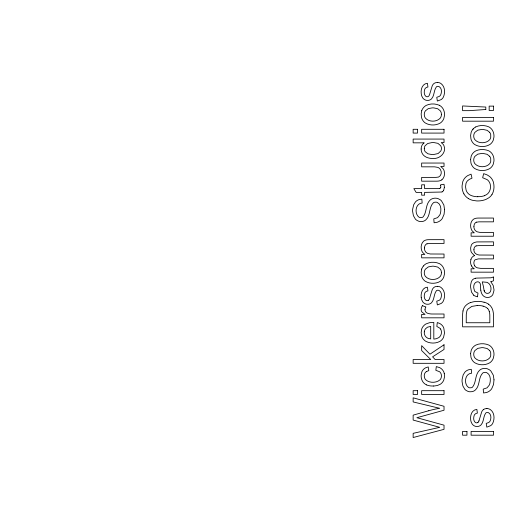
<?xml version="1.0" encoding="UTF-8"?>
<svg xmlns="http://www.w3.org/2000/svg" width="520" height="520" viewBox="0 0 520 520"><rect width="100%" height="100%" fill="white"/><g stroke="black" fill="none" stroke-linecap="round" stroke-linejoin="round"><path stroke-width="0.78" d="M444.314 187.623L443.671 190.327M477.484 296.79L477.99 293.085L474.929 291.506A3.308 3.308 0 0 1 474.559 291.031L473.753 287.898A13.63 13.63 0 0 1 473.74 286.897C473.512 280.735 481.65 279.442 480.37 287.001A74.399 74.399 0 0 1 480.584 288.639L480.792 290.167M462.982 310.94L462.651 313.729A44.7 44.7 0 0 0 462.592 316.192L462.592 326.833L493.474 326.833L493.474 315.686C493.578 311.435 492.388 306.677 488.599 304.226M470.925 259.48L470.613 261.385A10.966 10.966 0 0 0 470.6 262.269A8.002 8.002 0 0 0 471.569 265.986M430.372 295.698L432.218 289.744A5.798 5.798 0 0 1 434.194 287.228A5.733 5.733 0 0 1 437.45 286.383M430.196 296.322L429.676 298.136A14.716 14.716 0 0 1 429.52 298.63L429.494 298.708A3.503 3.503 0 0 1 428.506 300.19M421.726 110.734L421.161 113.874L421.499 117.377A10.043 10.043 0 0 0 423.631 121.485A8.794 8.794 0 0 0 425.334 122.993C429.767 125.652 435.851 125.658 440.297 123.026A8.957 8.957 0 0 0 441.519 122.038L442.228 121.29A9.354 9.354 0 0 0 443.781 118.69L444.483 115.59A13.585 13.585 0 0 0 444.529 114.081A11.096 11.096 0 0 0 443.007 108.726A9.328 9.328 0 0 0 439.329 105.255M421.726 269.042L421.161 272.188L421.499 275.691A10.043 10.043 0 0 0 423.631 279.793A8.794 8.794 0 0 0 425.334 281.3C429.767 283.959 435.851 283.966 440.297 281.333A8.957 8.957 0 0 0 441.519 280.351L442.228 279.597A9.354 9.354 0 0 0 443.781 277.004L444.483 273.904A13.585 13.585 0 0 0 444.529 272.389A11.096 11.096 0 0 0 443.007 267.039A9.328 9.328 0 0 0 439.329 263.569C435.253 261.839 430.307 261.736 426.29 263.673A9.483 9.483 0 0 0 424.171 265.213L423.462 265.974M478.94 420.934L478.966 420.856A14.716 14.716 0 0 0 479.122 420.362L481.663 411.97A5.798 5.798 0 0 1 483.639 409.454M491.966 194.552C494.221 190.84 494.507 186.095 493.337 181.974A11.817 11.817 0 0 0 491.017 177.853A11.642 11.642 0 0 0 489.469 176.378L487.116 174.895L483.678 173.641L482.644 177.73L487.097 179.614A8.079 8.079 0 0 1 488.527 180.947A8.385 8.385 0 0 1 490.224 184.34L490.471 185.919A11.284 11.284 0 0 1 490.497 187.115A10.16 10.16 0 0 1 489.053 192.017A8.184 8.184 0 0 1 486.35 194.733L484.66 195.578M472.907 129.233L473.616 128.472M441.87 179.784C444.412 177.717 445.022 173.94 444.165 170.911A7.722 7.722 0 0 0 443.053 168.656L440.739 166.439L444.028 166.439L444.028 163.046L421.655 163.046L421.655 166.836L433.641 166.836A23.075 23.075 0 0 1 434.668 166.855L437.821 167.381A4.979 4.979 0 0 1 440.388 169.578C442.663 172.725 440.505 177.944 436.293 177.346A35.659 35.659 0 0 1 435.428 177.379L421.655 177.392L421.655 181.181L436.104 181.181A22.314 22.314 0 0 0 438.594 181.044L438.913 180.98A7.41 7.41 0 0 0 441.89 179.81M426.615 371.475L428.799 370.63L428.226 366.938L425.555 367.829A7.787 7.787 0 0 0 421.863 371.832L421.181 374.985A13.312 13.312 0 0 0 421.154 376.233A10.985 10.985 0 0 0 422.494 381.219A8.379 8.379 0 0 0 425.925 384.547L426.582 384.865M475.735 126.932C479.746 125.008 484.712 125.08 488.768 126.841A9.328 9.328 0 0 1 492.44 130.305A11.096 11.096 0 0 1 493.968 135.655A13.585 13.585 0 0 1 493.928 137.163L493.226 140.263A9.354 9.354 0 0 1 491.673 142.857L490.965 143.611A8.957 8.957 0 0 1 489.743 144.593C485.297 147.225 479.213 147.219 474.779 144.566A8.794 8.794 0 0 1 473.083 143.052A10.043 10.043 0 0 1 470.938 138.951L470.606 135.447L471.172 132.301A9.51 9.51 0 0 1 475.683 126.984M476.548 222.228L478.53 221.884A19.091 19.091 0 0 1 479.863 221.839L493.474 221.839L493.474 218.049L478.498 218.062A23.452 23.452 0 0 0 476.658 218.16L476.32 218.212A5.499 5.499 0 0 0 475.832 218.303A7.417 7.417 0 0 0 473.219 219.421C470.399 221.761 470.002 226.109 471.302 229.346A7.514 7.514 0 0 0 472.335 231.062L474.286 232.817L471.101 232.817L471.101 236.23L493.474 236.23L493.474 232.433L479.739 232.375L476.964 231.751L475.423 230.678A6.188 6.188 0 0 1 473.896 227.091A7.202 7.202 0 0 1 473.882 226.304M427.102 243.841L429.084 243.497A19.091 19.091 0 0 1 430.417 243.451L444.028 243.451L444.028 239.661L429.052 239.675A23.452 23.452 0 0 0 427.213 239.772L426.875 239.824A5.499 5.499 0 0 0 426.387 239.915A7.417 7.417 0 0 0 423.774 241.033C420.953 243.38 420.557 247.728 421.856 250.965A7.514 7.514 0 0 0 422.89 252.675L424.834 254.43L421.655 254.43L421.655 257.842L444.028 257.842L444.028 254.046L430.293 253.988L427.518 253.364L425.971 252.291A6.188 6.188 0 0 1 424.45 248.703A7.202 7.202 0 0 1 424.437 247.923M476.236 245.947L477.854 245.674A20.352 20.352 0 0 1 479.382 245.622L493.474 245.622L493.474 241.852L476.749 241.917L474.103 242.554L472.44 243.639A5.545 5.545 0 0 0 471.315 245.2L470.626 247.956L470.841 250.79A7.371 7.371 0 0 0 471.575 252.616L474.513 255.671M439.641 188.468L438.887 188.578A16.198 16.198 0 0 1 437.684 188.617L424.606 188.617L424.606 184.808L421.655 184.808L421.655 188.617L413.842 188.617L416.117 192.387L421.655 192.387L421.655 195.169L424.606 195.169L424.606 192.387L441.649 192.036A2.672 2.672 0 0 0 442.084 191.867M475.547 278.233L476.125 278.148A23.218 23.218 0 0 1 477.88 278.064L490.789 277.803A8.489 8.489 0 0 0 493.474 276.842L493.474 280.8A8.171 8.171 0 0 1 490.711 281.541L493.149 285.37L493.974 289.517A14.001 14.001 0 0 1 493.948 290.693L492.791 294.664A5.883 5.883 0 0 1 492.18 295.464L491.465 296.14A5.746 5.746 0 0 1 489.229 297.252L488.26 297.414A6.357 6.357 0 0 1 484.731 296.81A6.285 6.285 0 0 1 482.385 294.743A9.275 9.275 0 0 1 481.156 292.006A19.617 19.617 0 0 1 480.799 290.167M433.615 386.061L437.333 385.535L440.317 384.228A8.931 8.931 0 0 0 441.532 383.279L442.234 382.551A8.95 8.95 0 0 0 443.781 380.036L444.483 377.013A13.013 13.013 0 0 0 444.522 375.44L444.229 373.308M477.204 305.519L471.796 306.41L467.968 309.108A6.754 6.754 0 0 0 466.863 310.967L466.278 314.561L466.232 322.745L489.827 322.745L489.827 316.154A24.648 24.648 0 0 0 489.723 313.729L489.262 311.356M422.37 305.663L425.893 306.969A5.466 5.466 0 0 0 425.035 309.745M439.322 105.274C435.266 103.506 430.3 103.441 426.29 105.359A9.483 9.483 0 0 0 424.171 106.906L423.462 107.659A9.51 9.51 0 0 0 421.726 110.728M473.642 295.126L471.484 292.045L470.6 287.06A20.131 20.131 0 0 1 470.685 284.7L471.269 282.048A8.905 8.905 0 0 1 471.822 280.833L472.362 280.033A4.231 4.231 0 0 1 472.966 279.409A6.097 6.097 0 0 1 475.553 278.258M489.651 132.314L487.149 130.332L483.229 129.474A18.805 18.805 0 0 0 481.65 129.454L477.757 130.182L474.935 132.327A5.817 5.817 0 0 0 473.863 134.673L473.746 135.668A7.235 7.235 0 0 0 473.766 136.715L473.87 137.377A5.844 5.844 0 0 0 474.929 139.737C478.478 143.741 486.109 143.728 489.658 139.737A5.831 5.831 0 0 0 490.731 137.377L490.724 134.667A5.798 5.798 0 0 0 489.651 132.314M489.651 156.312L487.149 154.323L483.229 153.465A18.805 18.805 0 0 0 481.65 153.446L477.757 154.173L474.935 156.325A5.817 5.817 0 0 0 473.863 158.665L473.746 159.666A7.235 7.235 0 0 0 473.766 160.706L473.87 161.369A5.844 5.844 0 0 0 474.929 163.735C478.478 167.733 486.109 167.726 489.658 163.728A5.831 5.831 0 0 0 490.731 161.376L490.724 158.659A5.798 5.798 0 0 0 489.651 156.312M489.651 350.519L487.149 348.53L483.229 347.672A18.805 18.805 0 0 0 481.65 347.653L477.757 348.381L474.935 350.532A5.817 5.817 0 0 0 473.863 352.872L473.746 353.873A7.235 7.235 0 0 0 473.766 354.913L473.87 355.576A5.844 5.844 0 0 0 474.929 357.942C478.478 361.94 486.109 361.933 489.658 357.935A5.831 5.831 0 0 0 490.731 355.576L490.724 352.865A5.798 5.798 0 0 0 489.651 350.512M484.334 291.115L484.133 290.459M440.7 185.296L440.635 184.808L443.982 184.256A14.04 14.04 0 0 1 444.34 187.623M421.213 297.336C420.622 293.098 422.435 287.469 427.427 287.183L427.934 290.894L427.31 291.025A3.972 3.972 0 0 0 425.353 292.201A3.718 3.718 0 0 0 424.814 293.026C423.976 295.282 423.832 298.493 425.822 300.19A2.197 2.197 0 0 0 428.493 300.177M473.882 249.607L473.98 250.731A5.226 5.226 0 0 0 475.449 253.526L477.185 254.586L479.245 255.028L493.474 255.08L493.474 258.875L478.329 258.889L475.144 259.798A2.788 2.788 0 0 0 474.376 260.663L473.902 262.327A6.377 6.377 0 0 0 473.882 262.834A5.596 5.596 0 0 0 474.721 265.798M484.679 195.65A19.247 19.247 0 0 1 477.782 196.664M477.782 196.729A18.545 18.545 0 0 1 471.848 195.761A9.197 9.197 0 0 1 467.246 192.419A8.645 8.645 0 0 1 466.102 190.086L465.569 186.888L465.946 183.612A7.3 7.3 0 0 1 467.097 181.305A6.643 6.643 0 0 1 467.512 180.811L469.411 179.316L472.004 178.191L471.062 174.167L467.682 175.624A11.382 11.382 0 0 0 462.8 181.61L462.072 185.79A15.671 15.671 0 0 0 463.885 193.875M468.513 198.614A12.655 12.655 0 0 1 463.912 193.863M468.507 198.62A15.529 15.529 0 0 0 472.765 200.35L476.613 200.915A24.206 24.206 0 0 0 478.348 200.935A21.19 21.19 0 0 0 486.09 199.336L488.716 197.873A11.986 11.986 0 0 0 491.972 194.552M473.993 226.297A4.394 4.394 0 0 1 476.463 222.053M471.601 265.974A8.066 8.066 0 0 0 474.234 268.781L471.101 268.775L471.101 272.168L493.474 272.168L493.474 268.372L481.865 268.372A25.558 25.558 0 0 1 480.428 268.339L477.62 267.904A5.038 5.038 0 0 1 474.682 265.824M473.987 249.594A3.744 3.744 0 0 1 476.171 245.811M470.899 259.474A5.72 5.72 0 0 1 474.5 255.639M484.12 290.459A23.166 23.166 0 0 1 483.691 288.067A55.907 55.907 0 0 0 483.45 286.592L482.248 281.879L487.084 282.347A4.296 4.296 0 0 1 487.428 282.49C490.666 284.05 491.842 288.444 490.438 291.61A3.387 3.387 0 0 1 484.218 291.07M477.49 296.738A9.477 9.477 0 0 1 473.603 295.178M487.688 308.562A7.033 7.033 0 0 1 489.223 311.37M483.106 306.209A10.361 10.361 0 0 1 487.708 308.536M477.21 305.584A20.78 20.78 0 0 1 483.132 306.085M484.088 302.166A15.496 15.496 0 0 1 488.625 304.187M470.554 302.601A21.73 21.73 0 0 1 484.062 302.244M470.529 302.53A12.746 12.746 0 0 0 465.218 306.144A10.751 10.751 0 0 0 463.008 310.947M486.902 408.544A6.481 6.481 0 0 1 490.464 409.682C494.696 412.763 494.812 419.315 492.59 423.625A6.604 6.604 0 0 1 492.167 424.229A7.124 7.124 0 0 1 490.562 425.711L486.798 427.147L486.207 423.397L488.612 422.565A4.537 4.537 0 0 0 489.346 421.98A4.433 4.433 0 0 0 490.185 420.843C491.276 418.288 491.348 414.362 488.644 412.782A2.899 2.899 0 0 0 487.994 412.542A2.997 2.997 0 0 0 486.987 412.484L486.694 412.536A2.165 2.165 0 0 0 485.907 412.9C483.145 416.312 484.062 421.642 480.981 424.95A5.168 5.168 0 0 1 480.044 425.685L479.7 425.88A5.564 5.564 0 0 1 477.848 426.465L476.307 426.472A5.707 5.707 0 0 1 474.272 425.834A6.188 6.188 0 0 1 472.154 423.969L471.289 422.279A11.655 11.655 0 0 1 471.049 421.558A10.901 10.901 0 0 1 470.659 419.556C470.067 415.318 471.881 409.695 476.873 409.409L477.38 413.121L476.756 413.244A3.972 3.972 0 0 0 474.799 414.427A3.718 3.718 0 0 0 474.26 415.253C473.421 417.508 473.278 420.713 475.267 422.416A2.197 2.197 0 0 0 477.938 422.403M483.626 409.422A5.733 5.733 0 0 1 486.896 408.61M478.907 420.921A3.503 3.503 0 0 1 477.951 422.416M437.457 82.446A6.481 6.481 0 0 1 441.019 83.577C445.25 86.665 445.367 93.216 443.144 97.526A6.604 6.604 0 0 1 442.722 98.13A7.124 7.124 0 0 1 441.116 99.612L437.353 101.049L436.761 97.299L439.166 96.46A4.537 4.537 0 0 0 439.901 95.882A4.433 4.433 0 0 0 440.739 94.744C441.831 92.19 441.903 88.263 439.199 86.677A2.899 2.899 0 0 0 438.549 86.444A2.997 2.997 0 0 0 437.541 86.378L437.249 86.437A2.165 2.165 0 0 0 436.462 86.801C433.68 90.201 434.616 95.544 431.535 98.852A5.168 5.168 0 0 1 430.599 99.587L430.255 99.781A5.564 5.564 0 0 1 428.402 100.36L426.862 100.373A5.707 5.707 0 0 1 424.827 99.73A6.188 6.188 0 0 1 422.708 97.87L421.844 96.181A11.655 11.655 0 0 1 421.603 95.453A10.901 10.901 0 0 1 421.213 93.457C420.622 89.219 422.435 83.597 427.427 83.31L427.934 87.016L427.31 87.145A3.972 3.972 0 0 0 425.353 88.322A3.718 3.718 0 0 0 424.814 89.148C423.976 91.403 423.832 94.614 425.822 96.317A2.197 2.197 0 0 0 428.493 96.304A3.503 3.503 0 0 0 429.462 94.822L429.52 94.751A14.716 14.716 0 0 0 429.676 94.263L432.218 85.872A5.798 5.798 0 0 1 434.194 83.356A5.733 5.733 0 0 1 437.45 82.511M421.174 149.013A7.586 7.586 0 0 1 421.974 145.399A7.618 7.618 0 0 1 424.216 142.831L413.147 142.844L413.147 139.074L444.028 139.074L444.028 142.591L441.207 142.591L442.962 144.112A6.513 6.513 0 0 1 444.067 146.029C446.537 152.698 439.777 158.964 433.29 158.47A16.302 16.302 0 0 1 426.771 157.398L426.121 157.06A8.736 8.736 0 0 1 422.773 154.297A9.146 9.146 0 0 1 421.154 149.013M440.603 185.322A5.902 5.902 0 0 1 440.661 187.857M440.473 187.817A1.612 1.612 0 0 1 439.777 188.422M443.657 190.314A3.75 3.75 0 0 1 442.098 191.886M424.548 247.91A4.394 4.394 0 0 1 427.018 243.666M421.726 269.042A9.51 9.51 0 0 1 423.462 265.974M437.457 286.319A6.481 6.481 0 0 1 441.019 287.456C445.25 290.543 445.367 297.089 443.144 301.399A6.604 6.604 0 0 1 442.722 302.003A7.124 7.124 0 0 1 441.116 303.485L437.353 304.922L436.761 301.171L439.166 300.339A4.537 4.537 0 0 0 439.901 299.761A4.433 4.433 0 0 0 440.739 298.623C441.831 296.062 441.903 292.136 439.199 290.557A2.899 2.899 0 0 0 438.549 290.316A2.997 2.997 0 0 0 437.541 290.257L437.249 290.31A2.165 2.165 0 0 0 436.462 290.673C433.68 294.073 434.616 299.416 431.535 302.725A5.168 5.168 0 0 1 430.599 303.459L430.255 303.654A5.564 5.564 0 0 1 428.402 304.239L426.862 304.245A5.707 5.707 0 0 1 424.827 303.608A6.188 6.188 0 0 1 422.708 301.743L421.844 300.053A11.655 11.655 0 0 1 421.603 299.332A10.901 10.901 0 0 1 421.213 297.336M424.97 309.751A3.92 3.92 0 0 0 427.901 313.365A14.905 14.905 0 0 0 432.315 314.002L444.028 314.022L444.028 317.817L421.655 317.817L421.655 314.405L425.048 314.405L421.909 311.994A4.29 4.29 0 0 1 421.142 309.556A7.598 7.598 0 0 1 422.409 305.689M440.453 328.978A5.135 5.135 0 0 0 439.693 328.094L436.826 326.45L437.307 322.536L439.666 323.453A8.97 8.97 0 0 1 442.644 325.962A8.665 8.665 0 0 1 443.788 328.042L444.522 332.976L443.579 337.253A9.197 9.197 0 0 1 442.221 339.404A9.471 9.471 0 0 1 441.512 340.158A9.288 9.288 0 0 1 439.849 341.413C435.637 343.662 430.203 343.59 425.984 341.393A9.549 9.549 0 0 1 424.268 340.125L423.209 338.975A9.315 9.315 0 0 1 421.746 336.31L421.148 332.586L421.733 328.971A9.094 9.094 0 0 1 423.169 326.378L424.203 325.253A9.341 9.341 0 0 1 425.887 324.006L429.579 322.686L433.81 322.426L433.81 339.112L436.332 338.722L438.659 337.675A6.273 6.273 0 0 0 439.459 337.025L440.122 336.291A6.058 6.058 0 0 0 441.291 333.697L441.382 333.034A6.156 6.156 0 0 0 440.499 328.945M426.582 371.429A4.934 4.934 0 0 0 424.255 375.726L424.469 377.41A5.675 5.675 0 0 0 425.62 379.672C429.306 383.182 436.325 383.162 440.07 379.762A5.428 5.428 0 0 0 441.22 377.572L441.382 376.616A7.176 7.176 0 0 0 441.409 375.661L441.331 374.868A5.174 5.174 0 0 0 440.057 372.203A4.674 4.674 0 0 0 439.478 371.683L435.832 370.312L436.319 366.581L439.751 367.673A8.742 8.742 0 0 1 444.243 373.315M433.609 385.976A16.25 16.25 0 0 1 426.556 384.943M444.554 209.599L444.08 214.311L442.24 218.576A9.581 9.581 0 0 1 440.251 220.649A10.251 10.251 0 0 1 439.029 221.448A10.095 10.095 0 0 1 437.041 222.3L434.103 222.768L433.771 218.914L437.574 217.639L439.731 215.04A10.303 10.303 0 0 0 440.375 213.441C441.363 209.761 441.233 204.412 437.346 202.462A4.316 4.316 0 0 0 436 202.137L434.603 202.241A3.894 3.894 0 0 0 433.381 202.768C428.695 207.266 430.788 215.462 425.796 219.889A6.91 6.91 0 0 1 424.535 220.753A6.871 6.871 0 0 1 422.669 221.436L420.55 221.566A7.677 7.677 0 0 1 418.327 221.065L416.76 220.259A7.494 7.494 0 0 1 415.37 219.089L413.426 215.735L412.633 211.484A19.448 19.448 0 0 1 412.685 209.053L413.725 204.659L415.512 201.858A8.164 8.164 0 0 1 416.981 200.629L417.528 200.291A9.042 9.042 0 0 1 419.269 199.544L421.844 199.108L422.143 203.028C415.324 203.268 414.174 213.876 419.075 217.224A3.75 3.75 0 0 0 420.387 217.62L422.019 217.477A3.361 3.361 0 0 0 423.02 216.97C427.031 212.27 425.334 204.633 430.001 200.2A7.221 7.221 0 0 1 430.911 199.466A7.345 7.345 0 0 1 432.965 198.504L434.103 198.263A8.886 8.886 0 0 1 435.916 198.205A8.171 8.171 0 0 1 438.276 198.731L439.953 199.596A8.567 8.567 0 0 1 441.447 200.824L443.872 205.01L444.554 209.599M494 379.815L493.526 384.521L491.686 388.791A9.581 9.581 0 0 1 489.697 390.858A10.251 10.251 0 0 1 488.481 391.664A10.095 10.095 0 0 1 486.486 392.516L483.554 392.977L483.216 389.123L487.019 387.849L489.177 385.249A10.303 10.303 0 0 0 489.821 383.656C490.809 379.971 490.678 374.628 486.791 372.678A4.316 4.316 0 0 0 485.446 372.346L484.049 372.45A3.894 3.894 0 0 0 482.826 372.976C478.14 377.481 480.233 385.678 475.241 390.104A6.91 6.91 0 0 1 472.108 391.644L469.996 391.781A7.677 7.677 0 0 1 467.772 391.281L466.206 390.475A7.494 7.494 0 0 1 464.815 389.304L462.872 385.95L462.079 381.7A19.448 19.448 0 0 1 462.131 379.262L463.171 374.875L464.958 372.067A8.164 8.164 0 0 1 466.427 370.838L466.973 370.507A9.042 9.042 0 0 1 468.715 369.753L471.289 369.324L471.588 373.237C464.769 373.477 463.619 384.091 468.526 387.433A3.75 3.75 0 0 0 469.833 387.835L471.465 387.693A3.361 3.361 0 0 0 472.466 387.185C476.476 382.479 474.779 374.849 479.447 370.409A7.221 7.221 0 0 1 480.363 369.681A7.345 7.345 0 0 1 482.411 368.713L483.548 368.472A8.886 8.886 0 0 1 485.362 368.413A8.171 8.171 0 0 1 487.721 368.947L489.398 369.804A8.567 8.567 0 0 1 490.893 371.04L493.318 375.226L494 379.815M470.606 159.439L470.945 162.948A10.043 10.043 0 0 0 473.076 167.05A8.794 8.794 0 0 0 474.779 168.558C479.213 171.217 485.297 171.223 489.743 168.591A8.957 8.957 0 0 0 490.965 167.603L491.673 166.855A9.354 9.354 0 0 0 493.226 164.262L493.935 161.155A13.585 13.585 0 0 0 493.974 159.647A11.096 11.096 0 0 0 492.453 154.291A9.328 9.328 0 0 0 488.774 150.82C484.699 149.091 479.752 148.993 475.735 150.923A9.483 9.483 0 0 0 473.616 152.47L472.907 153.225A9.51 9.51 0 0 0 471.172 156.299L470.606 159.439M470.606 353.646L470.945 357.149A10.043 10.043 0 0 0 473.076 361.257A8.794 8.794 0 0 0 474.779 362.765C479.213 365.424 485.297 365.43 489.743 362.798A8.957 8.957 0 0 0 490.965 361.81L491.673 361.062A9.354 9.354 0 0 0 493.226 358.462L493.935 355.362A13.585 13.585 0 0 0 493.974 353.853A11.096 11.096 0 0 0 492.453 348.498A9.328 9.328 0 0 0 488.774 345.026C484.699 343.298 479.752 343.2 475.735 345.131A9.483 9.483 0 0 0 473.616 346.678L472.907 347.432A9.51 9.51 0 0 0 471.172 350.5L470.606 353.646M441.415 114.445L441.279 115.804A5.831 5.831 0 0 1 440.213 118.17C436.663 122.155 429.032 122.167 425.484 118.163A5.844 5.844 0 0 1 424.418 115.804L424.32 115.141A7.235 7.235 0 0 1 424.3 114.101L424.424 113.1A5.817 5.817 0 0 1 425.49 110.76L428.311 108.609L432.204 107.88A18.805 18.805 0 0 1 433.778 107.9L437.704 108.758L440.206 110.747A5.798 5.798 0 0 1 441.285 113.094L441.415 114.445M441.415 272.753L441.279 274.118A5.831 5.831 0 0 1 440.213 276.478C436.663 280.469 429.032 280.481 425.484 276.478A5.844 5.844 0 0 1 424.418 274.118L424.32 273.449A7.235 7.235 0 0 1 424.3 272.409L424.424 271.414A5.817 5.817 0 0 1 425.49 269.067L428.311 266.923L432.204 266.188A18.805 18.805 0 0 1 433.778 266.214L437.704 267.072L440.206 269.055A5.798 5.798 0 0 1 441.285 271.401L441.415 272.753M424.294 148.337L424.359 149.578A5.05 5.05 0 0 0 425.262 151.743L427.875 153.777L431.788 154.55A21.066 21.066 0 0 0 433.394 154.57L438.087 153.556L440.739 151.053A5.096 5.096 0 0 0 441.409 148.792A5.779 5.779 0 0 0 441.382 147.875A5.135 5.135 0 0 0 440.622 145.672L437.905 143.345L433.693 142.532A21.353 21.353 0 0 0 432.068 142.552L427.668 143.52L425.126 145.737A5.174 5.174 0 0 0 424.365 147.713L424.294 148.337M424.3 331.838L424.275 332.183A7.456 7.456 0 0 0 424.294 333.184L424.379 333.794A5.941 5.941 0 0 0 425.802 336.707A6.506 6.506 0 0 0 426.238 337.149A6.305 6.305 0 0 0 428.356 338.429L430.69 338.904L430.69 326.411L427.479 327.197L425.503 328.815A5.59 5.59 0 0 0 424.482 330.844L424.3 331.838M444.028 344.779L429.956 354.198L421.655 345.644L421.655 350.551L430.755 359.528L413.147 359.528L413.147 363.318L444.028 363.318L444.028 359.528L435.162 359.528L432.588 356.85L444.028 349.459L444.028 344.779M428.779 410.716L413.147 415.142L413.147 420.069L439.712 427.336L413.147 433.342L413.147 437.535L444.028 429.338L444.028 425.165L416.871 417.709L444.028 410.235L444.028 406.289L413.147 397.826L413.147 401.934L439.712 408.317A83.466 83.466 0 0 0 428.786 410.741M485.803 109.492L469.437 110.656L462.592 110.656L462.592 105.956L485.803 107.049L485.803 109.492M493.474 106.126L489.157 106.126L489.157 110.487L493.474 110.487L493.474 106.126M493.474 117.397L462.592 117.397L462.592 121.186L493.474 121.186L493.474 117.397M417.508 129.298L413.147 129.298L413.147 133.088L417.508 133.088L417.508 129.298M444.028 129.298L421.655 129.298L421.655 133.088L444.028 133.088L444.028 129.298M417.508 390.683L413.147 390.683L413.147 394.472L417.508 394.472L417.508 390.683M444.028 390.683L421.655 390.683L421.655 394.472L444.028 394.472L444.028 390.683M466.954 431.405L462.592 431.405L462.592 435.195L466.954 435.195L466.954 431.405M493.474 431.405L471.101 431.405L471.101 435.195L493.474 435.195L493.474 431.405"/></g></svg>
